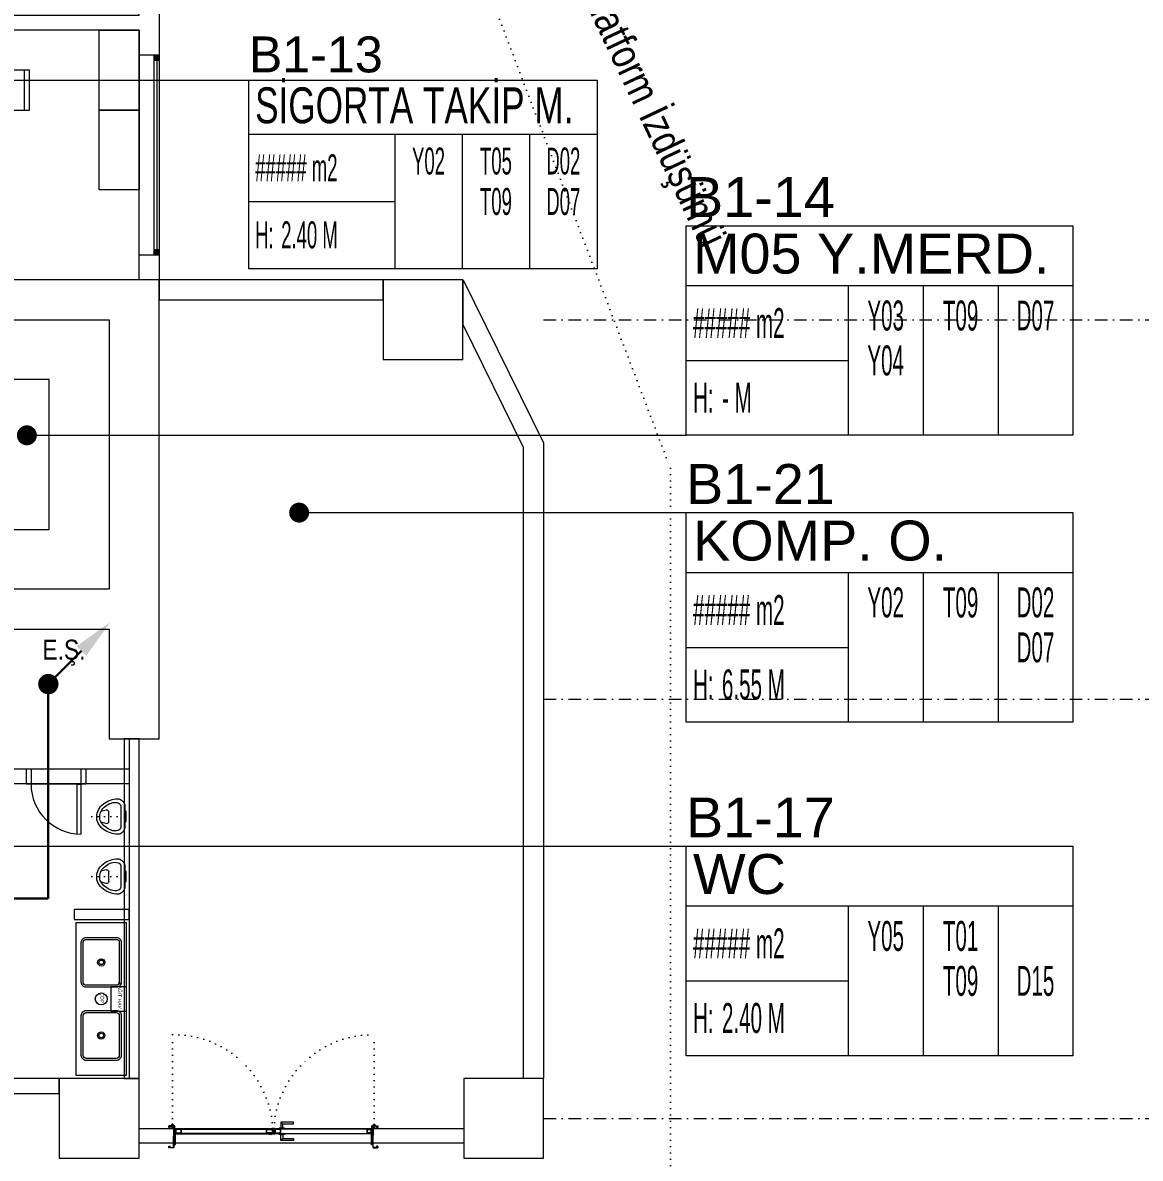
# Model space of a CAD drawing. Header units: metres. Extents: x -19121 to 152404, y -12107 to 46241.
# Drawn here: x 67903 to 69023, y 1600 to 2738 of the extents above; entities that cross this region are included whole.
import ezdxf
from ezdxf.enums import TextEntityAlignment as Align
from ezdxf.xclip import XClip

# ---------------------------------------------------------------- set-up
doc = ezdxf.new("R2010")
doc.units = ezdxf.units.M
doc.header["$LTSCALE"] = 50
doc.header["$MEASUREMENT"] = 0
doc.header["$XCLIPFRAME"] = 0
for name, pattern in [('DASHDOT2', [0.5, 0.25, -0.125, 0, -0.125]), ('DOT2', [0.125, 0, -0.125]), ('DOT5', [0.75, 0, -0.75]), ('HIDDEN', [0.375, 0.25, -0.125])]:
    doc.linetypes.add(name, pattern=pattern)
doc.layers.get('0').update_dxf_attribs({"color": 9, "lineweight": 9})
for name, color, linetype, lineweight in [('00', 9, 'Continuous', 9), ('01', 9, 'Continuous', 9), ('05', 9, 'Continuous', 9), ('06B', 9, 'Continuous', 9), ('06C', 9, 'Continuous', 9), ('06D', 9, 'Continuous', 9), ('09', 9, 'Continuous', 9), ('10', 9, 'Continuous', 9), ('15', 9, 'Continuous', 9), ('19', 9, 'Continuous', 9), ('20', 9, 'DOT2', 9), ('21', 9, 'Continuous', 9), ('21_mahal200', 9, 'Continuous', 9), ('24', 9, 'DASHDOT2', 9), ('E-MODÜL HATTI', 6, 'Continuous', 30), ('E-OK', 3, 'Continuous', 30), ('TEFRİŞ', 9, 'Continuous', 9), ('YAZI', 7, 'Continuous', 9)]:
    doc.layers.add(name, color=color, linetype=linetype, lineweight=lineweight)
doc.styles.add('Arial', font='arial.ttf', dxfattribs={"height": 2.5})
doc.styles.add('MuuM_TEXT-STANDART', font='ARIALN.TTF')
doc.dimstyles.new('MuuM_DIM200', dxfattribs={"dimscale": 20, "dimtxt": 2, "dimasz": 1, "dimexe": 1, "dimexo": 1, "dimgap": 1, "dimtad": 1, "dimdec": 1, "dimrnd": 0.5, "dimdsep": 46, "dimtxsty": 'MuuM_TEXT-STANDART', "dimblk": 'ARCHTICK', "dimcen": 0, "dimdle": 0.15, "dimclrd": 256, "dimclre": 256, "dimclrt": 256, "dimadec": 0, "dimazin": 0, "dimtfac": 5, "dimtdec": 1, "dimtix": 1, "dimtmove": 2, "dimatfit": 3, "dimldrblk": 'DOT', "dimfxl": 3, "dimfxlon": 1, "dimtolj": 1, "dimlwd": -1, "dimlwe": -1, "dimarcsym": 0})

# ---------------------------------------------------------------- blocks, each defined once
blk = doc.blocks.new('*U238')
at = {"layer": 'E-OK', "color": 3, "linetype": 'Continuous'}
blk.add_line((-97.8, -97.7), (0, 0), dxfattribs=at)
at = {"layer": 'E-OK', "color": 4, "linetype": 'Continuous', "const_width": 30}
blk.add_lwpolyline([(-15, 0, 1), (15, 0, 1)], format="xyb", close=True, dxfattribs=at)
at = {"layer": 'E-OK', "color": 3, "linetype": 'Continuous'}
blk.add_solid([(-83.6, -111.9), (-111.9, -83.6), (-182.7, -182.5)], dxfattribs=at)
blk = doc.blocks.new('p-akslar_yeni')
at = {"layer": '24'}
for points in [[(18840, -6135), (20861, -6135)], [(18840, -6515), (20861, -6515)], [(18840, -6935), (20861, -6935)]]:
    blk.add_lwpolyline(points, dxfattribs=at)
blk = doc.blocks.new('p-kolon_80x80')
blk.add_lwpolyline([(-40, -40), (40, -40), (40, 40), (-40, 40)], close=True)
blk = doc.blocks.new('1.bod.mimari.elk')
at = {"layer": '01'}
blk.add_lwpolyline([(12040, -6150), (11560, -6150), (11560, -6190), (11990, -6190), (11990, -6460), (11560, -6460), (11560, -6500), (11600, -6500), (11600, -6500), (11990, -6500), (11990, -6610), (12040, -6610), (12040, -6150)], close=True, dxfattribs=at)
for p in [(12304.3, -6190), (11980, -6990), (12385, -6990)]:
    blk.add_blockref('p-kolon_80x80', p, dxfattribs=at)
blk = doc.blocks.new('gr-p-birim')
blk.add_lwpolyline([(-0.5, -0.5), (0.5, -0.5), (0.5, 0.5), (-0.5, 0.5)], close=True)
blk = doc.blocks.new('p-sandalye')
blk.add_line((-45, 20), (-45, -20))
blk.add_lwpolyline([(-5, 20), (-50, 20), (-50, -20), (-5, -20)], close=True)
blk.add_point((0, 0.1))
blk = doc.blocks.new('p-masa_servis')
at = {"linetype": 'DOT5'}
blk.add_lwpolyline([(0, 0), (0, 0)], dxfattribs=at)
blk.add_lwpolyline([(0, 0), (0, -80), (140, -80), (140, 0)], close=True)
for p, rotation in [((60, 0), 270), ((50, -110.1), 2.073722e-10)]:
    blk.add_blockref('p-sandalye', p, dxfattribs=dict(rotation=rotation))
blk = doc.blocks.new('p-M01-M02_merdiven-1050')
at = {"layer": '19'}
h = blk.add_hatch(color=256, dxfattribs=at)
h.dxf.hatch_style = 1
edge = h.paths.add_edge_path()
edge.add_arc((210, -344), 10, 270, 630)
h = blk.add_hatch(color=256, dxfattribs=at)
h.dxf.hatch_style = 1
h.paths.add_polyline_path([(84, -372), (36, -372), (60, -396)])
at = {"layer": '19', "linetype": 'Continuous'}
for points in [[(210, -344), (210, -120), (210, -60), (60, -60), (60, -372)], [(145, -200.7), (145, -120), (125, -120), (125, -120), (125, -367), (140, -367), (140, -372), (120, -372), (120, -367), (120, -115), (120, -115), (150, -115), (150, -198.4)], [(150, -120), (270, -120)], [(145, -200.7), (270, -142.4)], [(0, -148), (120, -148)], [(145, -206.3), (270, -148)], [(150, -148), (258, -148)], [(0, -176), (120, -176)], [(150, -176), (198, -176)], [(210, -176), (270, -176)], [(0, -204), (120, -204)], [(150, -204), (270, -204)], [(0, -232), (120, -232)], [(150, -232), (270, -232)], [(0, -260), (120, -260)], [(150, -260), (270, -260)], [(0, -288), (120, -288)], [(150, -288), (270, -288)], [(0, -316), (120, -316)], [(150, -316), (270, -316)], [(0, -344), (120, -344)], [(150, -344), (270, -344)], [(0, -372), (120, -372)]]:
    blk.add_lwpolyline(points, dxfattribs=at)
at = {"layer": '19'}
for points in [[(145, -206.3), (270, -148)], [(150, -204), (150, -372), (150, -372), (145, -372), (145, -372), (145, -206.3)]]:
    blk.add_lwpolyline(points, dxfattribs=at)
blk.add_lwpolyline([(84, -372), (36, -372), (60, -396)], close=True, dxfattribs=at)
blk.add_circle((210, -344), 10, dxfattribs=at)
blk = doc.blocks.new('prf-10x10')
blk.add_lwpolyline([(-5, -5), (5, -5), (5, 5), (-5, 5)], close=True)
at = {"color": 255}
blk.add_solid([(-5, -5), (5, -5), (-5, 5), (5, 5)], dxfattribs=at)
at = {"layer": '10'}
blk.add_point((0, 0), dxfattribs=at)
blk = doc.blocks.new('*U384')
at = {"layer": '06D'}
blk.add_lwpolyline([(-2.5, 200), (2.5, 200), (2.5, 0), (-2.5, 0)], close=True, dxfattribs=at)
at = {"layer": '15'}
blk.add_lwpolyline([(0, 195), (0, 5)], dxfattribs=at)
at = {"layer": '10', "xscale": 0.5, "yscale": 0.5, "rotation": 90}
for p in [(0, 197.5), (0, 2.5)]:
    blk.add_blockref('prf-10x10', p, dxfattribs=at)
blk = doc.blocks.new('prf-scr2')
at = {"linetype": 'DOT2', "ltscale": 10}
blk.add_line((0, 0.2), (0, -1.1), dxfattribs=at)
for p, q in [((-0.1, -0.2), (0.1, -0.3)), ((0.1, -0.2), (-0.1, -0.2)), ((0.1, -0.3), (-0.1, -0.3)), ((-0.1, -0.3), (0.1, -0.4)), ((0.1, -0.4), (-0.1, -0.4)), ((0.1, -0.5), (-0.1, -0.4)), ((-0.1, -0.4), (0.1, -0.4)), ((0.1, -0.6), (-0.1, -0.5)), ((-0.1, -0.5), (0.1, -0.5)), ((-0.1, -0.6), (0.1, -0.7)), ((0.1, -0.6), (-0.1, -0.6)), ((-0.1, -0.6), (0.1, -0.6)), ((-0.1, -0.7), (0.1, -0.8)), ((0.1, -0.7), (-0.1, -0.7)), ((-0.1, -0.8), (0.1, -0.8)), ((0.1, -0.8), (-0.1, -0.8)), ((0.1, -0.2), (0, -0.1)), ((0, -0.2), (0.1, -0.2))]:
    blk.add_line(p, q)
blk.add_lwpolyline([(0.2, 0), (-0.2, 0), (-0.2, 0), (-0.1, -0.1), (0.1, -0.1), (0.2, 0), (0.2, 0)], close=True)
for points in [[(0.2, 0), (-0.2, 0)], [(-0.1, -0.1), (-0.1, -0.2), (-0.1, -0.2), (-0.1, -0.2), (-0.1, -0.2), (-0.1, -0.3), (-0.1, -0.3), (-0.1, -0.3), (-0.1, -0.3), (-0.1, -0.4), (-0.1, -0.4), (-0.1, -0.4), (-0.1, -0.4), (-0.1, -0.4), (-0.1, -0.5), (-0.1, -0.5), (-0.1, -0.5), (-0.1, -0.5), (-0.1, -0.5), (-0.1, -0.5), (-0.1, -0.6), (-0.1, -0.6), (-0.1, -0.6), (-0.1, -0.6), (-0.1, -0.6), (-0.1, -0.7), (-0.1, -0.7), (-0.1, -0.7), (-0.1, -0.7), (-0.1, -0.7), (-0.1, -0.8), (-0.1, -0.8), (-0.1, -0.8), (-0.1, -0.8), (0, -0.9), (0, -0.9), (0, -0.9), (0.1, -0.8), (0.1, -0.8), (0.1, -0.7), (0.1, -0.7), (0.1, -0.7), (0.1, -0.7), (0.1, -0.7), (0.1, -0.7), (0.1, -0.6), (0.1, -0.6), (0.1, -0.6), (0.1, -0.6), (0.1, -0.6), (0.1, -0.5), (0.1, -0.5), (0.1, -0.5), (0.1, -0.5), (0.1, -0.4), (0.1, -0.4), (0.1, -0.4), (0.1, -0.4), (0.1, -0.4), (0.1, -0.3), (0.1, -0.3), (0.1, -0.3), (0.1, -0.3), (0.1, -0.3), (0.1, -0.3), (0.1, -0.2), (0.1, -0.2), (0.1, -0.2), (0.1, -0.2), (0.1, -0.2), (0.1, -0.1)]]:
    blk.add_lwpolyline(points)
blk = doc.blocks.new('gr-p-barel kilitli kapı kolu')
at = {"flags": 128}
for points in [[(-0.9, 0.8), (-0.9, 4.9), (-11.7, 4.9), (-11.7, 6.7), (0.9, 6.7), (0.9, 0.8)], [(-0.8, 5), (0.8, 6.6)]]:
    blk.add_lwpolyline(points, dxfattribs=at)
blk.add_lwpolyline([(-2.75, 0), (-2.75, 0.7), (2.75, 0.7), (2.75, 0)])
blk.add_lwpolyline([(-1.3, 0.7), (1.3, 0.7), (1.3, 0.8), (-1.3, 0.8)], close=True)
blk = doc.blocks.new('K-DE-02a')
at = {"layer": '06C'}
blk.add_lwpolyline([(12.4, -102.5, 1), (11.6, -102.5), (11.6, -104.5), (12.4, -104.5), (12.4, -102.4)], format="xyb", dxfattribs=at)
blk.add_arc((12, -102.5), 0.5, 323.1301, 216.8699, dxfattribs=at)
at = {"layer": '09'}
for p, q in [((12.4, -100), (12.5, -100)), ((12.4, -100.1), (12.5, -100.1)), ((12.5, -100.2), (12.4, -100.2)), ((12.4, -100.3), (12.5, -100.3)), ((12.5, -100.4), (12.4, -100.4)), ((12.4, -100.5), (12.5, -100.5)), ((12.5, -100.6), (12.4, -100.6)), ((12.5, -100.7), (12.4, -100.7)), ((17.7, -98.8), (17.5, -98.8)), ((17.7, -98.9), (17.5, -98.9)), ((17.5, -99), (17.7, -99)), ((17.7, -99.1), (17.5, -99.1)), ((17.5, -99.2), (17.7, -99.2)), ((17.7, -99.3), (17.5, -99.3)), ((17.5, -99.4), (17.7, -99.4)), ((17.7, -99.5), (17.5, -99.5))]:
    blk.add_line(p, q, dxfattribs=at)
at = {"layer": '10'}
for points in [[(-1.2, 4.6, 0.414214), (-1.3, 4.5), (-1.3, 0.1, 0.414214), (-1.2, 0), (9.9, 0), (9.9, -0.2), (-1.2, -0.2, -0.414214), (-1.5, 0.1), (-1.5, 4.5, -0.414214), (-1.2, 4.8), (-0.3, 4.8, -0.414214), (0, 4.5), (0, 3.4), (-0.2, 3.4), (-0.2, 4.5, 0.414214), (-0.3, 4.6)], [(1.7, -0.2, 0.414214), (1.4, -0.5), (1.4, -1.5, 0.414214), (1.7, -1.8), (11.9, -1.8, 0.414214), (12.2, -1.5, 0.414214), (11.9, -1.2), (11, -1.2), (11, -0.2), (20, -0.2, 0.414214), (20.3, 0.1), (20.3, 4.5, 0.414214), (20, 4.8), (19.1, 4.8, 0.414214), (18.8, 4.5), (18.8, 3.4), (19, 3.4), (19, 4.5, -0.414214), (19.1, 4.6), (20, 4.6, -0.414214), (20.1, 4.5), (20.1, 0.1, -0.414214), (20, 0), (10.8, 0), (10.8, -1.4), (11.9, -1.4, -0.414214), (12, -1.5, -0.414214), (11.9, -1.6), (1.7, -1.6, -0.414214), (1.6, -1.5), (1.6, -0.5, -0.414214), (1.7, -0.4), (2.6, -0.4), (2.6, -0.2)], [(20.8, 0.4), (20.2, -1), (17.3, -1), (17.3, -1.2), (20.3, -1.2), (21, 0.3, 14.796002)], [(-1.2, -204.6, -0.414214), (-1.3, -204.5), (-1.3, -200.1, -0.414214), (-1.2, -200), (9.9, -200), (9.9, -199.8), (-1.2, -199.8, 0.414214), (-1.5, -200.1), (-1.5, -204.5, 0.414214), (-1.2, -204.8), (-0.3, -204.8, 0.414214), (0, -204.5), (0, -203.4), (-0.2, -203.4), (-0.2, -204.5, -0.414214), (-0.3, -204.6)], [(1.7, -199.8, -0.414214), (1.4, -199.5), (1.4, -198.5, -0.414214), (1.7, -198.2), (11.9, -198.2, -0.414214), (12.2, -198.5, -0.414214), (11.9, -198.8), (11, -198.8), (11, -199.8), (20, -199.8, -0.414214), (20.3, -200.1), (20.3, -204.5, -0.414214), (20, -204.8), (19.1, -204.8, -0.414214), (18.8, -204.5), (18.8, -203.4), (19, -203.4), (19, -204.5, 0.414214), (19.1, -204.6), (20, -204.6, 0.414214), (20.1, -204.5), (20.1, -200.1, 0.414214), (20, -200), (10.8, -200), (10.8, -198.6), (11.9, -198.6, 0.414214), (12, -198.5, 0.414214), (11.9, -198.4), (1.7, -198.4, 0.414214), (1.6, -198.5), (1.6, -199.5, 0.414214), (1.7, -199.6), (2.6, -199.6), (2.6, -199.8)], [(20.8, -200.4), (20.2, -199), (17.3, -199), (17.3, -198.8), (20.3, -198.8), (21, -200.3, -14.796002)]]:
    blk.add_lwpolyline(points, format="xyb", close=True, dxfattribs=at)
for points in [[(15.8, -98.9), (13.8, -98.9), (13.8, -99.2), (12.8, -99.2), (12.8, -1.5), (13.8, -1.5), (13.8, -1.8), (15.8, -1.8), (15.8, -1.5), (14.1, -1.5), (14.1, -1.2), (12.5, -1.2), (12.5, -99.5), (14.1, -99.5), (14.1, -99.2), (15.8, -99.2)], [(13.8, -98.9), (15.8, -98.9), (15.8, -99.5), (17.5, -99.5), (17.5, -1.2), (15.8, -1.2), (15.8, -1.8), (13.8, -1.8), (13.8, -2.1), (16.1, -2.1), (16.1, -1.5), (17.2, -1.5), (17.2, -99.2), (16.1, -99.2), (16.1, -98.6), (13.8, -98.6), (13.8, -98.9)], [(15.8, -100.6), (13.8, -100.6), (13.8, -100.3), (12.8, -100.3), (12.8, -198.5), (13.8, -198.5), (13.8, -198.2), (15.8, -198.2), (15.8, -198.5), (14.1, -198.5), (14.1, -198.8), (12.5, -198.8), (12.5, -100), (14.1, -100), (14.1, -100.3), (15.8, -100.3)], [(13.8, -100.6), (15.8, -100.6), (15.8, -100), (17.5, -100), (17.5, -198.8), (15.8, -198.8), (15.8, -198.2), (13.8, -198.2), (13.8, -197.9), (16.1, -197.9), (16.1, -198.5), (17.2, -198.5), (17.2, -100.3), (16.1, -100.3), (16.1, -100.9), (13.8, -100.9), (13.8, -100.6)]]:
    blk.add_lwpolyline(points, dxfattribs=at)
for points in [[(13, -2.1), (13, -6.1), (17, -6.1), (17, -2.1)], [(13.3, -2.4), (13.3, -5.8), (16.7, -5.8), (16.7, -2.4)], [(11.9, -98.8), (11.9, -100.7), (12.4, -100.7), (12.4, -98.2), (12.4, -98.2), (11.9, -98.2)], [(13, -98.6), (13, -92.6), (17, -92.6), (17, -98.6)], [(13, -100.9), (13, -106.9), (17, -106.9), (17, -100.9)], [(13.3, -98.3), (13.3, -92.9), (16.7, -92.9), (16.7, -98.3)], [(13.3, -101.2), (13.3, -106.6), (16.7, -106.6), (16.7, -101.2)], [(18.2, -100.7), (18.2, -98.8), (17.7, -98.8), (17.7, -100.7), (17.7, -101.3), (18.2, -101.3)], [(13, -197.9), (13, -191.9), (17, -191.9), (17, -197.9)], [(13.3, -197.6), (13.3, -192.2), (16.7, -192.2), (16.7, -197.6)]]:
    blk.add_lwpolyline(points, close=True, dxfattribs=at)
for centre in [(21.3, 1), (21.3, -201)]:
    blk.add_circle(centre, 0.55, dxfattribs=at)
at = {"layer": '20'}
for p, q in [((21.3, 1), (111.8, 1)), ((21.3, -201), (111.8, -201))]:
    blk.add_line(p, q, dxfattribs=at)
at = {"layer": '20', "linetype": 'HIDDEN'}
for points in [[(20.1, 0.2), (18.8, 0.2), (18.8, 1.7), (20.1, 1.7)], [(20.8, 0.4), (19, 0.4), (19, 1.5), (20.8, 1.5)], [(20.1, -200.2), (18.8, -200.2), (18.8, -201.7), (20.1, -201.7)], [(20.8, -200.4), (19, -200.4), (19, -201.5), (20.8, -201.5)]]:
    blk.add_lwpolyline(points, dxfattribs=at)
at = {"layer": '20'}
for centre, start, end in [((12.7, -0.5), 272.7476, 0.8518), ((12.7, -199.5), 359.1482, 87.2524)]:
    blk.add_arc(centre, 99.1, start, end, dxfattribs=at)
at = {"layer": '06B', "xscale": -1, "rotation": 90}
blk.add_blockref('gr-p-barel kilitli kapı kolu', (12.5, -91.5), dxfattribs=at)
at = {"layer": '06B', "rotation": 270}
blk.add_blockref('gr-p-barel kilitli kapı kolu', (17.5, -91.5), dxfattribs=at)
at = {"layer": '10'}
for p in [(15, -1.5), (15, -100.3)]:
    blk.add_blockref('prf-scr2', p, dxfattribs=at)
at = {"layer": '10', "xscale": -1, "rotation": 180}
for p in [(15, -99.2), (15, -198.5)]:
    blk.add_blockref('prf-scr2', p, dxfattribs=at)
blk = doc.blocks.new('0_roomno2')
blk.add_lwpolyline([(19.375, -10.5), (0, -10.5), (0, 0), (19.375, 0)], close=True)
for points in [[(0, -3), (19.375, -3)], [(8.125, -3), (8.125, -10.5)], [(11.875, -3), (11.875, -10.5)], [(15.625, -3), (15.625, -10.5)], [(0, -6.75), (8.125, -6.75)]]:
    blk.add_lwpolyline(points)
at = {"style": 'MuuM_TEXT-STANDART', "width": 0.6}
blk.add_text('H:', height=1.5, dxfattribs=at).set_placement((0.35, -8.608), align=Align.MIDDLE_LEFT)
at = {"style": 'Arial'}
blk.add_attdef('ODANO', (0, 1.17), '', height=2, dxfattribs=at)
blk.add_attdef('MEKANADI', text='', height=2, dxfattribs=at).set_placement((0.35, -3), align=Align.BOTTOM_LEFT)
at = {"style": 'MuuM_TEXT-STANDART', "width": 0.6}
for tag, p in [('YER01', (10, -4.5)), ('TAVAN01', (13.75, -4.5)), ('DUVAR01', (17.5, -4.5)), ('YER02', (10, -6.75)), ('TAVAN02', (13.75, -6.75)), ('DUVAR02', (17.5, -6.75)), ('YER03', (10, -9)), ('TAVAN03', (13.75, -9)), ('DUVAR03', (17.5, -9))]:
    blk.add_attdef(tag, text='', height=1.5, dxfattribs=at).set_placement(p, align=Align.MIDDLE_CENTER)
for tag, p in [('M2', (0.35, -4.875)), ('TEMIZTAVANYUKSEKLIGI', (1.8, -8.608))]:
    blk.add_attdef(tag, text='', height=1.5, dxfattribs=at).set_placement(p, align=Align.MIDDLE_LEFT)
blk = doc.blocks.new('_ArchTick')
at = {"color": 0, "linetype": 'ByBlock', "const_width": 0.15}
blk.add_lwpolyline([(-0.5, -0.5), (0.5, 0.5)], dxfattribs=at)
blk = doc.blocks.new('_Dot')
at = {"color": 0, "linetype": 'ByBlock', "lineweight": -2}
blk.add_line((-0.5, 0), (-1, 0), dxfattribs=at)
at = {"color": 0, "linetype": 'ByBlock', "const_width": 0.5}
blk.add_lwpolyline([(-0.25, 0, 1), (0.25, 0, 1)], format="xyb", close=True, dxfattribs=at)
blk = doc.blocks.new('ttttttttttttt')
for points in [[(3983.5, -30733.6), (3983.5, -30748.6)], [(3988.5, -30733.6), (3983.5, -30733.6)], [(3988.5, -30733.6), (3988.5, -30748.6)], [(4043.5, -30733.6), (4038.5, -30733.6)], [(4038.5, -30733.6), (4038.5, -30748.6)], [(4043.5, -30733.6), (4043.5, -30748.6)], [(3988.5, -30748.6), (3983.5, -30748.6)], [(4034.5, -30748.6), (3988.5, -30748.6)], [(4034.5, -30748.6), (4034.5, -30798.6)], [(4034.5, -30748.6), (4038.5, -30748.6)], [(4043.5, -30748.6), (4038.5, -30748.6)], [(4038.5, -30748.6), (4038.5, -30798.6)]]:
    blk.add_lwpolyline(points)
blk.add_arc((4038.5, -30748.6), 50, 180, 270)
blk = doc.blocks.new('v-k-pisuar01-p-s')
at = {"linetype": 'DOT2'}
blk.add_line((0, -33), (0, 5), dxfattribs=at)
for p, q in [((-7, -18.6), (-5.5, -23.7)), ((-5.1, -16), (4.7, -16)), ((6.6, -18.5), (5.2, -23.8))]:
    blk.add_line(p, q)
for points in [[(11.4, 0), (-11.4, 0, 0.252384), (-17.5, -5, 0.055826), (-17.7, -7, 0.088182), (-16.4, -14.4, 0.087476), (-12.8, -21.3, 0.105521), (-6.5, -26.6, 0.141396), (0.1, -28, 0.121036), (6.9, -26.3, 0.105521), (12.8, -21.3, 0.087476), (16.4, -14.4, 0.088182), (17.8, -7, 0.066704), (17.5, -5, 0.252384), (11.4, 0)], [(13.6, -13.5, 0.172375), (13.8, -6.5, 0.252384), (10.7, -3.9), (-10.7, -3.9, 0.252384), (-13.8, -6.5, 0.172375), (-13.6, -13.5, 0.087476), (-10.4, -19.4, 0.105521), (-5.1, -24, 0.144004), (0, -25, 0.123151), (5.5, -23.6, 0.105521), (10.4, -19.4, 0.087476), (13.6, -13.5)]]:
    blk.add_lwpolyline(points, format="xyb")
blk.add_lwpolyline([(-5, -0.5), (-5, 1.5), (5, 1.5), (5, -0.5)], close=True)
for centre, radius, start, end in [((1.2, -7.5), 15.9, 200.6506, 202.1301), ((-5.1, -18), 2, 90, 196.3895), ((4.7, -18), 2, 345.0686, 90), ((-1.1, -7.5), 15.9, 337.8699, 339.3494)]:
    blk.add_arc(centre, radius, start, end)
blk = doc.blocks.new('zzzzzzzzzzzzzzzzzzzzzzzzzzzz')
at = {"layer": 'TEFRİŞ'}
for points in [[(38146.6, -1562.2), (38146.6, -1532.2, -0.414214), (38151.6, -1527.2), (38191.6, -1527.2, -0.414214), (38196.6, -1532.2), (38196.6, -1562.2, -0.414214), (38191.6, -1567.2), (38151.6, -1567.2, -0.414214)], [(38148.6, -1562.2), (38148.6, -1532.2, -0.414214), (38151.6, -1529.2), (38191.6, -1529.2, -0.414214), (38194.6, -1532.2), (38194.6, -1562.2, -0.414214), (38191.6, -1565.2), (38151.6, -1565.2, -0.414214)]]:
    blk.add_lwpolyline(points, format="xyb", close=True, dxfattribs=at)
for radius in [3.65, 2.3]:
    blk.add_circle((38171.6, -1547.2), radius, dxfattribs=at)
blk = doc.blocks.new('1.bod.mimari1.elk')
at = {"layer": '00'}
blk.add_line((11990, -6595), (11990, -6610), dxfattribs=at)
for points in [[(11315, -5885), (12020, -5885), (12020, -5860), (12040, -5860), (12040, -5925), (12020, -5925), (12020, -5900), (11315, -5900)], [(12040, -6125), (12040, -6150), (12020, -6150), (12020, -6125)], [(12264.34, -6150), (12040, -6150), (12040, -6170), (12264.34, -6170)], [(12005, -6610), (12005, -6950), (12020, -6950), (12020, -6610)], [(12010, -6610), (12010, -6950), (12020, -6950), (12020, -6610)], [(12345, -7015), (12020, -7015), (12020, -7000), (12345, -7000)]]:
    blk.add_lwpolyline(points, close=True, dxfattribs=at)
for points in [[(12344.34, -6150), (12425, -6313.45), (12425, -6950), (12405, -6950), (12405, -6318.11), (12344.34, -6195.2), (12344.34, -6150)], [(11615, -6640), (12010, -6640), (12010, -6655), (11615, -6655), (11615, -6640)], [(12010, -6780.75), (11955, -6780.75), (11955, -6790.75), (12010, -6790.75), (12010, -6780.75)], [(11600, -6950), (11420, -6950), (11420, -6965), (11940, -6965), (11940, -6950), (11940, -6950), (11940, -6950), (11940, -6950), (11940, -6950), (11940, -6950), (11940, -6950), (11940, -6950), (11940, -6950), (11940, -6950), (11940, -6950), (11940, -6950), (11940, -6950), (11940, -6950), (11940, -6950), (11615, -6950), (11615, -6935), (11600, -6935), (11600, -6950)]]:
    blk.add_lwpolyline(points, dxfattribs=at)
at = {"layer": '06D'}
blk.add_lwpolyline([(12020, -6125), (12020, -5925)], dxfattribs=at)
at = {"layer": '20'}
blk.add_lwpolyline([(11136.56, -4590), (12116.71, -5194.47), (12552, -6338.67), (12552, -9327.81), (12425, -9504.28)], dxfattribs=at)
at = {"layer": 'TEFRİŞ'}
blk.add_lwpolyline([(12007, -6793.75), (12007, -6947), (11957, -6947), (11957, -6793.75), (12007, -6793.75)], dxfattribs=at)
blk.add_lwpolyline([(12007, -6857.88), (12007, -6882.88), (11992, -6882.88), (11992, -6857.88)], close=True, dxfattribs=at)
blk.add_circle((11982, -6870.38), 6, dxfattribs=at)
for name, p in [('*U384', (12037.53, -6125)), ('ttttttttttttt', (7923.2, 24093.42))]:
    blk.add_blockref(name, p)
at = {"rotation": 270}
for name, p in [('p-M01-M02_merdiven-1050', (11990, -6190)), ('zzzzzzzzzzzzzzzzzzzzzzzzzzzz', (13529.22, 31337.86)), ('zzzzzzzzzzzzzzzzzzzzzzzzzzzz', (13529.22, 31264.61))]:
    blk.add_blockref(name, p, dxfattribs=at)
at = {"xscale": -1, "rotation": 270}
blk.add_blockref('K-DE-02a', (12254.34, -7017.88), dxfattribs=at)
at = {"layer": '05'}
ref = blk.add_blockref('p-masa_servis', (11860, -5900), dxfattribs=dict(at, rotation=270))
XClip(ref).set_block_clipping_path([(-55.5106706136, -84.5585723777), (163.3295749435, 61.9818189005)])
at = {"layer": '05', "xscale": -40, "yscale": 80, "rotation": 180}
for p in [(12000, -5940), (12000, -6020)]:
    blk.add_blockref('gr-p-birim', p, dxfattribs=at)
at = {"layer": '21_mahal200'}
ref = blk.add_blockref('0_roomno2', (12129.8, -5950.05), dxfattribs=dict(at, xscale=18, yscale=18, zscale=18))
ref.add_attrib('ODANO', 'B1-13', (12129.8, -5942.27), dxfattribs={"layer": '0', "height": 36, "style": 'Arial'})
ref.add_attrib('MEKANADI', 'SİGORTA TAKİP M.', dxfattribs={"layer": '0', "height": 36, "style": 'Arial', "width": 0.7}).set_placement((12136.1, -6004.05), align=Align.BOTTOM_LEFT)
ref.add_attrib('M2', '##### m2', dxfattribs={"layer": '0', "height": 27, "style": 'MuuM_TEXT-STANDART', "width": 0.6}).set_placement((12136.1, -6037.8), align=Align.MIDDLE_LEFT)
ref.add_attrib('TEMIZTAVANYUKSEKLIGI', '2.40 M', dxfattribs={"layer": '0', "height": 27, "style": 'MuuM_TEXT-STANDART', "width": 0.6}).set_placement((12162.2, -6104.99), align=Align.MIDDLE_LEFT)
ref.add_attrib('YER01', 'Y02', dxfattribs={"layer": '0', "height": 27, "style": 'MuuM_TEXT-STANDART', "width": 0.6}).set_placement((12309.8, -6031.05), align=Align.MIDDLE_CENTER)
ref.add_attrib('TAVAN01', 'T05', dxfattribs={"layer": '0', "height": 27, "style": 'MuuM_TEXT-STANDART', "width": 0.6}).set_placement((12377.3, -6031.05), align=Align.MIDDLE_CENTER)
ref.add_attrib('DUVAR01', 'D02', dxfattribs={"layer": '0', "height": 27, "style": 'MuuM_TEXT-STANDART', "width": 0.6}).set_placement((12444.8, -6031.05), align=Align.MIDDLE_CENTER)
ref.add_attrib('TAVAN02', 'T09', dxfattribs={"layer": '0', "height": 27, "style": 'MuuM_TEXT-STANDART', "width": 0.6}).set_placement((12377.3, -6071.55), align=Align.MIDDLE_CENTER)
ref.add_attrib('DUVAR02', 'D07', dxfattribs={"layer": '0', "height": 27, "style": 'MuuM_TEXT-STANDART', "width": 0.6}).set_placement((12444.8, -6071.55), align=Align.MIDDLE_CENTER)
ref = blk.add_blockref('0_roomno2', (12567.67, -6095.8), dxfattribs=dict(at, xscale=20, yscale=20, zscale=20))
ref.add_attrib('ODANO', 'B1-14', (12567.67, -6087.16), dxfattribs={"layer": '0', "height": 40, "style": 'Arial'})
ref.add_attrib('MEKANADI', 'M05 Y.MERD.', dxfattribs={"layer": '0', "height": 40, "style": 'Arial'}).set_placement((12574.67, -6155.8), align=Align.BOTTOM_LEFT)
ref.add_attrib('M2', '##### m2', dxfattribs={"layer": '0', "height": 30, "style": 'MuuM_TEXT-STANDART', "width": 0.6}).set_placement((12574.67, -6193.3), align=Align.MIDDLE_LEFT)
ref.add_attrib('TEMIZTAVANYUKSEKLIGI', '- M', dxfattribs={"layer": '0', "height": 30, "style": 'MuuM_TEXT-STANDART', "width": 0.6}).set_placement((12603.67, -6267.96), align=Align.MIDDLE_LEFT)
ref.add_attrib('YER01', 'Y03', dxfattribs={"layer": '0', "height": 30, "style": 'MuuM_TEXT-STANDART', "width": 0.6}).set_placement((12767.67, -6185.8), align=Align.MIDDLE_CENTER)
ref.add_attrib('TAVAN01', 'T09', dxfattribs={"layer": '0', "height": 30, "style": 'MuuM_TEXT-STANDART', "width": 0.6}).set_placement((12842.67, -6185.8), align=Align.MIDDLE_CENTER)
ref.add_attrib('DUVAR01', 'D07', dxfattribs={"layer": '0', "height": 30, "style": 'MuuM_TEXT-STANDART', "width": 0.6}).set_placement((12917.67, -6185.8), align=Align.MIDDLE_CENTER)
ref.add_attrib('YER02', 'Y04', dxfattribs={"layer": '0', "height": 30, "style": 'MuuM_TEXT-STANDART', "width": 0.6}).set_placement((12767.67, -6230.8), align=Align.MIDDLE_CENTER)
ref = blk.add_blockref('0_roomno2', (12567.67, -6383.23), dxfattribs=dict(at, xscale=20, yscale=20, zscale=20))
ref.add_attrib('ODANO', 'B1-21', (12567.67, -6374.58), dxfattribs={"layer": '0', "height": 40, "style": 'Arial'})
ref.add_attrib('MEKANADI', 'KOMP. O.', dxfattribs={"layer": '0', "height": 40, "style": 'Arial'}).set_placement((12574.67, -6443.23), align=Align.BOTTOM_LEFT)
ref.add_attrib('M2', '##### m2', dxfattribs={"layer": '0', "height": 30, "style": 'MuuM_TEXT-STANDART', "width": 0.6}).set_placement((12574.67, -6480.73), align=Align.MIDDLE_LEFT)
ref.add_attrib('TEMIZTAVANYUKSEKLIGI', '6.55 M', dxfattribs={"layer": '0', "height": 30, "style": 'MuuM_TEXT-STANDART', "width": 0.6}).set_placement((12603.67, -6555.38), align=Align.MIDDLE_LEFT)
ref.add_attrib('YER01', 'Y02', dxfattribs={"layer": '0', "height": 30, "style": 'MuuM_TEXT-STANDART', "width": 0.6}).set_placement((12767.67, -6473.23), align=Align.MIDDLE_CENTER)
ref.add_attrib('TAVAN01', 'T09', dxfattribs={"layer": '0', "height": 30, "style": 'MuuM_TEXT-STANDART', "width": 0.6}).set_placement((12842.67, -6473.23), align=Align.MIDDLE_CENTER)
ref.add_attrib('DUVAR01', 'D02', dxfattribs={"layer": '0', "height": 30, "style": 'MuuM_TEXT-STANDART', "width": 0.6}).set_placement((12917.67, -6473.23), align=Align.MIDDLE_CENTER)
ref.add_attrib('DUVAR02', 'D07', dxfattribs={"layer": '0', "height": 30, "style": 'MuuM_TEXT-STANDART', "width": 0.6}).set_placement((12917.67, -6518.23), align=Align.MIDDLE_CENTER)
ref = blk.add_blockref('0_roomno2', (12567.67, -6717.26), dxfattribs=dict(at, xscale=20, yscale=20, zscale=20))
ref.add_attrib('ODANO', 'B1-17', (12567.67, -6708.62), dxfattribs={"layer": '0', "height": 40, "style": 'Arial'})
ref.add_attrib('MEKANADI', 'WC', dxfattribs={"layer": '0', "height": 40, "style": 'Arial'}).set_placement((12574.67, -6777.26), align=Align.BOTTOM_LEFT)
ref.add_attrib('M2', '##### m2', dxfattribs={"layer": '0', "height": 30, "style": 'MuuM_TEXT-STANDART', "width": 0.6}).set_placement((12574.67, -6814.76), align=Align.MIDDLE_LEFT)
ref.add_attrib('TEMIZTAVANYUKSEKLIGI', '2.40 M', dxfattribs={"layer": '0', "height": 30, "style": 'MuuM_TEXT-STANDART', "width": 0.6}).set_placement((12603.67, -6889.42), align=Align.MIDDLE_LEFT)
ref.add_attrib('YER01', 'Y05', dxfattribs={"layer": '0', "height": 30, "style": 'MuuM_TEXT-STANDART', "width": 0.6}).set_placement((12767.67, -6807.26), align=Align.MIDDLE_CENTER)
ref.add_attrib('TAVAN01', 'T01', dxfattribs={"layer": '0', "height": 30, "style": 'MuuM_TEXT-STANDART', "width": 0.6}).set_placement((12842.67, -6807.26), align=Align.MIDDLE_CENTER)
ref.add_attrib('TAVAN02', 'T09', dxfattribs={"layer": '0', "height": 30, "style": 'MuuM_TEXT-STANDART', "width": 0.6}).set_placement((12842.67, -6852.26), align=Align.MIDDLE_CENTER)
ref.add_attrib('DUVAR02', 'D15', dxfattribs={"layer": '0', "height": 30, "style": 'MuuM_TEXT-STANDART', "width": 0.6}).set_placement((12917.67, -6852.26), align=Align.MIDDLE_CENTER)
at = {"layer": 'TEFRİŞ', "xscale": -1, "rotation": 270}
for p in [(12005.5, -6687.75), (12005.5, -6747.75)]:
    blk.add_blockref('v-k-pisuar01-p-s', p, dxfattribs=at)
at = {"layer": '21', "style": 'MuuM_TEXT-STANDART'}
blk.add_text('Platform İzdüşümü', height=30, rotation=295.26635, dxfattribs=at).set_placement((12461.2, -5860.91))
blk.add_text('E.Ş.', height=20, dxfattribs=at).set_placement((11923, -6530.49))
at = {"layer": 'YAZI', "char_height": 3.629, "width": 53.2774, "attachment_point": 3, "rotation": 270, "style": 'MuuM_TEXT-STANDART'}
for s, insert in [('KAĞIT HAV.', (12002.35, -6881.64)), ('ÇÖP', (11984.74, -6874.54))]:
    blk.add_mtext(s, dxfattribs=dict(at, insert=insert))
at = {"layer": '21_mahal200'}
for points in [[(11742.32, -5950.05), (12129.8, -5950.05)], [(11907.53, -6305.8), (12567.67, -6305.8)], [(12180.2, -6383.23), (12567.67, -6383.23)], [(11863.23, -6717.26), (12567.67, -6717.26)]]:
    blk.add_leader(points, dimstyle='MuuM_DIM200', override={"dimasz": 1, "dimfxl": 10}, dxfattribs=at)

msp = doc.modelspace()

# ---------------------------------------------------------------- linework, layer by layer
at = {"layer": 'E-MODÜL HATTI', "ltscale": 50}
for p in [(67929, 2075), (67615, 1860.2)]:
    msp.add_line(p, (67929, 1860.2), dxfattribs=at)

# ---------------------------------------------------------------- block references
at = {"layer": '06D'}
for name in ['1.bod.mimari.elk', '1.bod.mimari1.elk']:
    msp.add_blockref(name, (56000, 8630), dxfattribs=at)
at = {"layer": '24'}
msp.add_blockref('p-akslar_yeni', (49585, 8575), dxfattribs=at)
at = {"layer": 'E-OK', "xscale": -0.34, "yscale": 0.34, "zscale": 0.34, "rotation": 90}
msp.add_blockref('*U238', (67929, 2075), dxfattribs=at)

doc.saveas('drawing.dxf')
